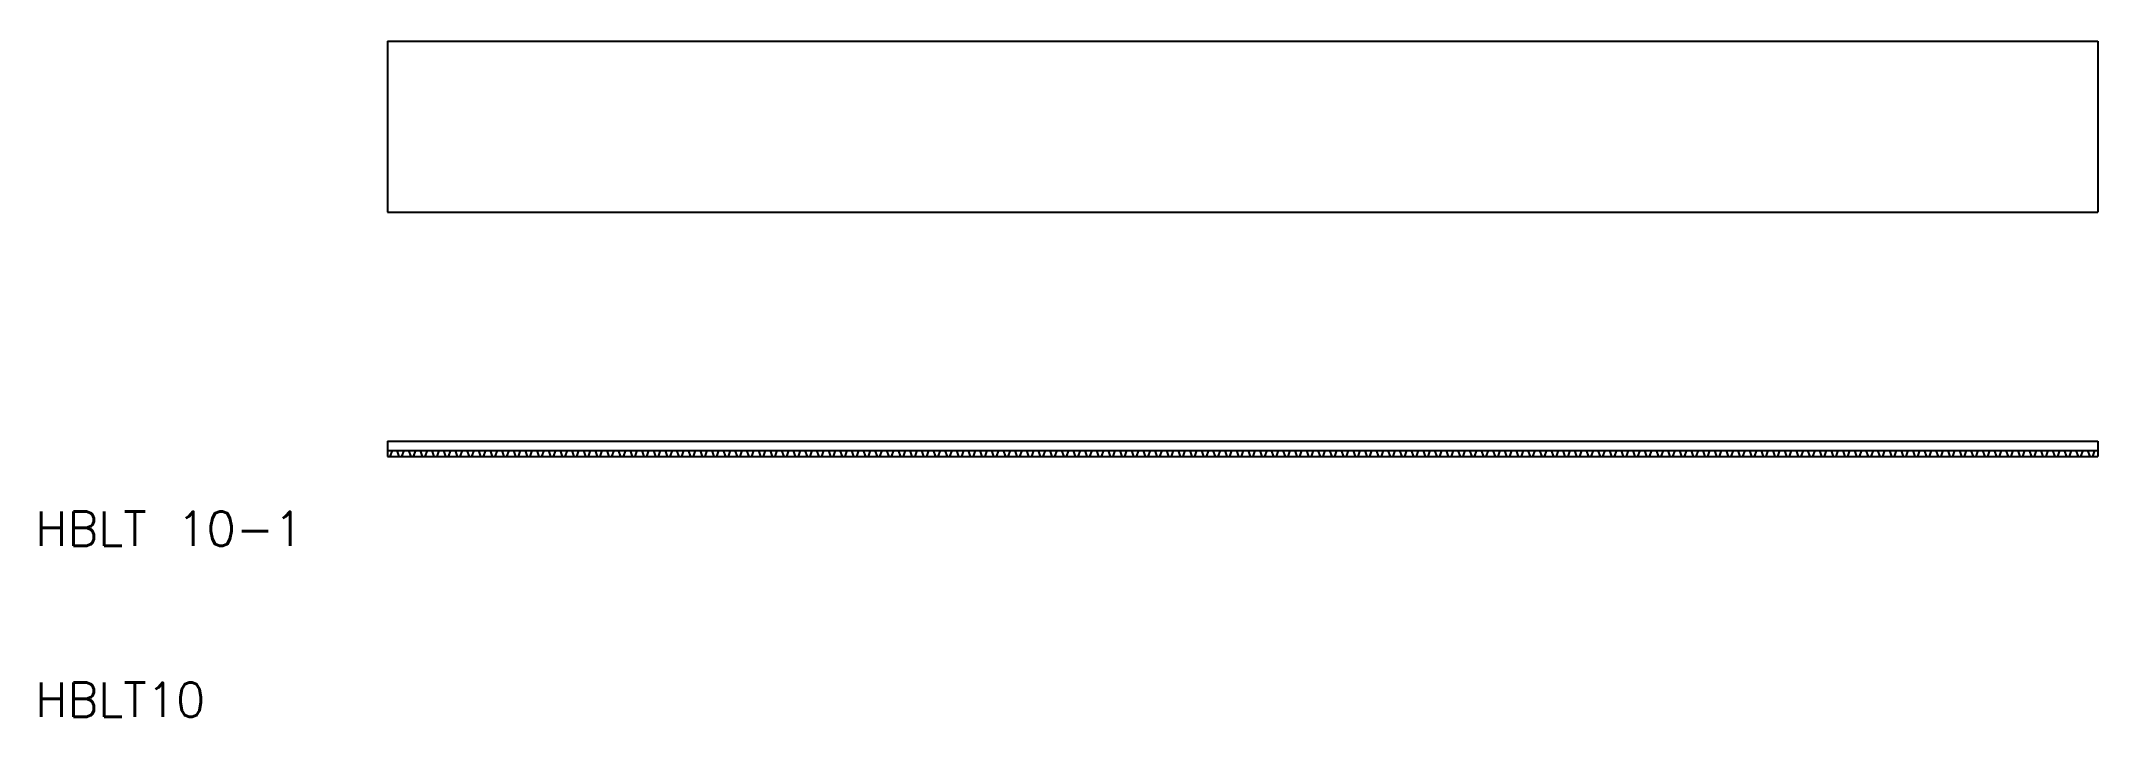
# Model space of a CAD drawing. Extents: x 10 to 131, y 10 to 50.
import ezdxf

# ---------------------------------------------------------------- set-up
doc = ezdxf.new("R2010")
doc.units = 0
doc.layers.get('0').update_dxf_attribs({"linetype": 'CONTINUOUS'})
doc.styles.get("Standard").update_dxf_attribs({"font": 'txt.shx', "bigfont": 'extfont.shx'})

msp = doc.modelspace()

# ---------------------------------------------------------------- linework, layer by layer
at = {"color": 7, "linetype": 'CONTINUOUS'}
for p, q in [((30.6, 49.51), (130.6, 49.51)), ((30.6, 49.51), (30.6, 39.51)), ((130.6, 49.51), (130.6, 39.51)), ((30.6, 39.51), (130.6, 39.51)), ((30.6, 26.13), (130.6, 26.13)), ((30.6, 26.13), (30.6, 25.23)), ((30.6, 25.57), (130.6, 25.57)), ((30.76, 25.23), (30.88, 25.57)), ((31.14, 25.57), (31.26, 25.23)), ((31.44, 25.23), (31.56, 25.57)), ((31.82, 25.57), (31.95, 25.23)), ((32.12, 25.23), (32.25, 25.57)), ((32.5, 25.57), (32.63, 25.23)), ((32.8, 25.23), (32.93, 25.57)), ((33.19, 25.57), (33.31, 25.23)), ((33.49, 25.23), (33.61, 25.57)), ((33.87, 25.57), (33.99, 25.23)), ((34.17, 25.23), (34.29, 25.57)), ((34.55, 25.57), (34.67, 25.23)), ((34.85, 25.23), (34.97, 25.57)), ((35.23, 25.57), (35.36, 25.23)), ((35.53, 25.23), (35.66, 25.57)), ((35.91, 25.57), (36.04, 25.23)), ((36.21, 25.23), (36.34, 25.57)), ((36.59, 25.57), (36.72, 25.23)), ((36.89, 25.23), (37.02, 25.57)), ((37.28, 25.57), (37.4, 25.23)), ((37.58, 25.23), (37.7, 25.57)), ((37.96, 25.57), (38.08, 25.23)), ((38.26, 25.23), (38.38, 25.57)), ((38.64, 25.57), (38.76, 25.23)), ((38.94, 25.23), (39.06, 25.57)), ((39.32, 25.57), (39.45, 25.23)), ((39.62, 25.23), (39.75, 25.57)), ((40, 25.57), (40.13, 25.23)), ((40.3, 25.23), (40.43, 25.57)), ((40.69, 25.57), (40.81, 25.23)), ((40.99, 25.23), (41.11, 25.57)), ((41.37, 25.57), (41.49, 25.23)), ((41.67, 25.23), (41.79, 25.57)), ((42.05, 25.57), (42.17, 25.23)), ((42.35, 25.23), (42.47, 25.57)), ((42.73, 25.57), (42.85, 25.23)), ((43.03, 25.23), (43.15, 25.57)), ((43.41, 25.57), (43.54, 25.23)), ((43.71, 25.23), (43.84, 25.57)), ((44.09, 25.57), (44.22, 25.23)), ((44.39, 25.23), (44.52, 25.57)), ((44.78, 25.57), (44.9, 25.23)), ((45.08, 25.23), (45.2, 25.57)), ((45.46, 25.57), (45.58, 25.23)), ((45.76, 25.23), (45.88, 25.57)), ((46.14, 25.57), (46.26, 25.23)), ((46.44, 25.23), (46.56, 25.57)), ((46.82, 25.57), (46.95, 25.23)), ((47.12, 25.23), (47.25, 25.57)), ((47.5, 25.57), (47.63, 25.23)), ((47.8, 25.23), (47.93, 25.57)), ((48.18, 25.57), (48.31, 25.23)), ((48.48, 25.23), (48.61, 25.57)), ((48.87, 25.57), (48.99, 25.23)), ((49.17, 25.23), (49.29, 25.57)), ((49.55, 25.57), (49.67, 25.23)), ((49.85, 25.23), (49.97, 25.57)), ((50.23, 25.57), (50.35, 25.23)), ((50.53, 25.23), (50.65, 25.57)), ((50.91, 25.57), (51.04, 25.23)), ((51.21, 25.23), (51.34, 25.57)), ((51.59, 25.57), (51.72, 25.23)), ((51.89, 25.23), (52.02, 25.57)), ((52.28, 25.57), (52.4, 25.23)), ((52.58, 25.23), (52.7, 25.57)), ((52.96, 25.57), (53.08, 25.23)), ((53.26, 25.23), (53.38, 25.57)), ((53.64, 25.57), (53.76, 25.23)), ((53.94, 25.23), (54.06, 25.57)), ((54.32, 25.57), (54.44, 25.23)), ((54.62, 25.23), (54.74, 25.57)), ((55, 25.57), (55.13, 25.23)), ((55.3, 25.23), (55.43, 25.57)), ((55.68, 25.57), (55.81, 25.23)), ((55.98, 25.23), (56.11, 25.57)), ((56.37, 25.57), (56.49, 25.23)), ((56.67, 25.23), (56.79, 25.57)), ((57.05, 25.57), (57.17, 25.23)), ((57.35, 25.23), (57.47, 25.57)), ((57.73, 25.57), (57.85, 25.23)), ((58.03, 25.23), (58.15, 25.57)), ((58.41, 25.57), (58.54, 25.23)), ((58.71, 25.23), (58.84, 25.57)), ((59.09, 25.57), (59.22, 25.23)), ((59.39, 25.23), (59.52, 25.57)), ((59.77, 25.57), (59.9, 25.23)), ((60.07, 25.23), (60.2, 25.57)), ((60.46, 25.57), (60.58, 25.23)), ((60.76, 25.23), (60.88, 25.57)), ((61.14, 25.57), (61.26, 25.23)), ((61.44, 25.23), (61.56, 25.57)), ((61.82, 25.57), (61.94, 25.23)), ((62.12, 25.23), (62.24, 25.57)), ((62.5, 25.57), (62.63, 25.23)), ((62.8, 25.23), (62.93, 25.57)), ((63.18, 25.57), (63.31, 25.23)), ((63.48, 25.23), (63.61, 25.57)), ((63.87, 25.57), (63.99, 25.23)), ((64.17, 25.23), (64.29, 25.57)), ((64.55, 25.57), (64.67, 25.23)), ((64.85, 25.23), (64.97, 25.57)), ((65.23, 25.57), (65.35, 25.23)), ((65.53, 25.23), (65.65, 25.57)), ((65.91, 25.57), (66.03, 25.23)), ((66.21, 25.23), (66.33, 25.57)), ((66.59, 25.57), (66.72, 25.23)), ((66.89, 25.23), (67.02, 25.57)), ((67.27, 25.57), (67.4, 25.23)), ((67.57, 25.23), (67.7, 25.57)), ((67.96, 25.57), (68.08, 25.23)), ((68.26, 25.23), (68.38, 25.57)), ((68.64, 25.57), (68.76, 25.23)), ((68.94, 25.23), (69.06, 25.57)), ((69.32, 25.57), (69.44, 25.23)), ((69.62, 25.23), (69.74, 25.57)), ((70, 25.57), (70.13, 25.23)), ((70.3, 25.23), (70.43, 25.57)), ((70.68, 25.57), (70.81, 25.23)), ((70.98, 25.23), (71.11, 25.57)), ((71.36, 25.57), (71.49, 25.23)), ((71.66, 25.23), (71.79, 25.57)), ((72.05, 25.57), (72.17, 25.23)), ((72.35, 25.23), (72.47, 25.57)), ((72.73, 25.57), (72.85, 25.23)), ((73.03, 25.23), (73.15, 25.57)), ((73.41, 25.57), (73.53, 25.23)), ((73.71, 25.23), (73.83, 25.57)), ((74.09, 25.57), (74.22, 25.23)), ((74.39, 25.23), (74.52, 25.57)), ((74.77, 25.57), (74.9, 25.23)), ((75.07, 25.23), (75.2, 25.57)), ((75.46, 25.57), (75.58, 25.23)), ((75.76, 25.23), (75.88, 25.57)), ((76.14, 25.57), (76.26, 25.23)), ((76.44, 25.23), (76.56, 25.57)), ((76.82, 25.57), (76.94, 25.23)), ((77.12, 25.23), (77.24, 25.57)), ((77.5, 25.57), (77.62, 25.23)), ((77.8, 25.23), (77.92, 25.57)), ((78.18, 25.57), (78.31, 25.23)), ((78.48, 25.23), (78.61, 25.57)), ((78.86, 25.57), (78.99, 25.23)), ((79.16, 25.23), (79.29, 25.57)), ((79.55, 25.57), (79.67, 25.23)), ((79.85, 25.23), (79.97, 25.57)), ((80.23, 25.57), (80.35, 25.23)), ((80.53, 25.23), (80.65, 25.57)), ((80.91, 25.57), (81.03, 25.23)), ((81.21, 25.23), (81.33, 25.57)), ((81.59, 25.57), (81.72, 25.23)), ((81.89, 25.23), (82.02, 25.57)), ((82.27, 25.57), (82.4, 25.23)), ((82.57, 25.23), (82.7, 25.57)), ((82.95, 25.57), (83.08, 25.23)), ((83.25, 25.23), (83.38, 25.57)), ((83.64, 25.57), (83.76, 25.23)), ((83.94, 25.23), (84.06, 25.57)), ((84.32, 25.57), (84.44, 25.23)), ((84.62, 25.23), (84.74, 25.57)), ((85, 25.57), (85.12, 25.23)), ((85.3, 25.23), (85.42, 25.57)), ((85.68, 25.57), (85.81, 25.23)), ((85.98, 25.23), (86.11, 25.57)), ((86.36, 25.57), (86.49, 25.23)), ((86.66, 25.23), (86.79, 25.57)), ((87.05, 25.57), (87.17, 25.23)), ((87.35, 25.23), (87.47, 25.57)), ((87.73, 25.57), (87.85, 25.23)), ((88.03, 25.23), (88.15, 25.57)), ((88.41, 25.57), (88.53, 25.23)), ((88.71, 25.23), (88.83, 25.57)), ((89.09, 25.57), (89.22, 25.23)), ((89.39, 25.23), (89.51, 25.57)), ((89.77, 25.57), (89.9, 25.23)), ((90.07, 25.23), (90.2, 25.57)), ((90.45, 25.57), (90.58, 25.23)), ((90.75, 25.23), (90.88, 25.57)), ((91.14, 25.57), (91.26, 25.23)), ((91.44, 25.23), (91.56, 25.57)), ((91.82, 25.57), (91.94, 25.23)), ((92.12, 25.23), (92.24, 25.57)), ((92.5, 25.57), (92.62, 25.23)), ((92.8, 25.23), (92.92, 25.57)), ((93.18, 25.57), (93.31, 25.23)), ((93.48, 25.23), (93.61, 25.57)), ((93.86, 25.57), (93.99, 25.23)), ((94.16, 25.23), (94.29, 25.57)), ((94.54, 25.57), (94.67, 25.23)), ((94.84, 25.23), (94.97, 25.57)), ((95.23, 25.57), (95.35, 25.23)), ((95.53, 25.23), (95.65, 25.57)), ((95.91, 25.57), (96.03, 25.23)), ((96.21, 25.23), (96.33, 25.57)), ((96.59, 25.57), (96.71, 25.23)), ((96.89, 25.23), (97.01, 25.57)), ((97.27, 25.57), (97.4, 25.23)), ((97.57, 25.23), (97.7, 25.57)), ((97.95, 25.57), (98.08, 25.23)), ((98.25, 25.23), (98.38, 25.57)), ((98.64, 25.57), (98.76, 25.23)), ((98.94, 25.23), (99.06, 25.57)), ((99.32, 25.57), (99.44, 25.23)), ((99.62, 25.23), (99.74, 25.57)), ((100, 25.57), (100.12, 25.23)), ((100.3, 25.23), (100.42, 25.57)), ((100.68, 25.57), (100.81, 25.23)), ((100.98, 25.23), (101.1, 25.57)), ((101.36, 25.57), (101.49, 25.23)), ((101.66, 25.23), (101.79, 25.57)), ((102.04, 25.57), (102.17, 25.23)), ((102.34, 25.23), (102.47, 25.57)), ((102.73, 25.57), (102.85, 25.23)), ((103.03, 25.23), (103.15, 25.57)), ((103.41, 25.57), (103.53, 25.23)), ((103.71, 25.23), (103.83, 25.57)), ((104.09, 25.57), (104.21, 25.23)), ((104.39, 25.23), (104.51, 25.57)), ((104.77, 25.57), (104.9, 25.23)), ((105.07, 25.23), (105.2, 25.57)), ((105.45, 25.57), (105.58, 25.23)), ((105.75, 25.23), (105.88, 25.57)), ((106.13, 25.57), (106.26, 25.23)), ((106.43, 25.23), (106.56, 25.57)), ((106.82, 25.57), (106.94, 25.23)), ((107.12, 25.23), (107.24, 25.57)), ((107.5, 25.57), (107.62, 25.23)), ((107.8, 25.23), (107.92, 25.57)), ((108.18, 25.57), (108.3, 25.23)), ((108.48, 25.23), (108.6, 25.57)), ((108.86, 25.57), (108.99, 25.23)), ((109.16, 25.23), (109.29, 25.57)), ((109.54, 25.57), (109.67, 25.23)), ((109.84, 25.23), (109.97, 25.57)), ((110.23, 25.57), (110.35, 25.23)), ((110.53, 25.23), (110.65, 25.57)), ((110.91, 25.57), (111.03, 25.23)), ((111.21, 25.23), (111.33, 25.57)), ((111.59, 25.57), (111.71, 25.23)), ((111.89, 25.23), (112.01, 25.57)), ((112.27, 25.57), (112.4, 25.23)), ((112.57, 25.23), (112.69, 25.57)), ((112.95, 25.57), (113.08, 25.23)), ((113.25, 25.23), (113.38, 25.57)), ((113.63, 25.57), (113.76, 25.23)), ((113.93, 25.23), (114.06, 25.57)), ((114.32, 25.57), (114.44, 25.23)), ((114.62, 25.23), (114.74, 25.57)), ((115, 25.57), (115.12, 25.23)), ((115.3, 25.23), (115.42, 25.57)), ((115.68, 25.57), (115.8, 25.23)), ((115.98, 25.23), (116.1, 25.57)), ((116.36, 25.57), (116.49, 25.23)), ((116.66, 25.23), (116.79, 25.57)), ((117.04, 25.57), (117.17, 25.23)), ((117.34, 25.23), (117.47, 25.57)), ((117.72, 25.57), (117.85, 25.23)), ((118.02, 25.23), (118.15, 25.57)), ((118.41, 25.57), (118.53, 25.23)), ((118.71, 25.23), (118.83, 25.57)), ((119.09, 25.57), (119.21, 25.23)), ((119.39, 25.23), (119.51, 25.57)), ((119.77, 25.57), (119.89, 25.23)), ((120.07, 25.23), (120.19, 25.57)), ((120.45, 25.57), (120.58, 25.23)), ((120.75, 25.23), (120.88, 25.57)), ((121.13, 25.57), (121.26, 25.23)), ((121.43, 25.23), (121.56, 25.57)), ((121.82, 25.57), (121.94, 25.23)), ((122.12, 25.23), (122.24, 25.57)), ((122.5, 25.57), (122.62, 25.23)), ((122.8, 25.23), (122.92, 25.57)), ((123.18, 25.57), (123.3, 25.23)), ((123.48, 25.23), (123.6, 25.57)), ((123.86, 25.57), (123.99, 25.23)), ((124.16, 25.23), (124.29, 25.57)), ((124.54, 25.57), (124.67, 25.23)), ((124.84, 25.23), (124.97, 25.57)), ((125.22, 25.57), (125.35, 25.23)), ((125.52, 25.23), (125.65, 25.57)), ((125.91, 25.57), (126.03, 25.23)), ((126.21, 25.23), (126.33, 25.57)), ((126.59, 25.57), (126.71, 25.23)), ((126.89, 25.23), (127.01, 25.57)), ((127.27, 25.57), (127.39, 25.23)), ((127.57, 25.23), (127.69, 25.57)), ((127.95, 25.57), (128.08, 25.23)), ((128.25, 25.23), (128.38, 25.57)), ((128.63, 25.57), (128.76, 25.23)), ((128.93, 25.23), (129.06, 25.57)), ((129.31, 25.57), (129.44, 25.23)), ((129.61, 25.23), (129.74, 25.57)), ((130, 25.57), (130.12, 25.23)), ((130.3, 25.23), (130.42, 25.57)), ((130.6, 26.13), (130.6, 25.23)), ((30.6, 25.23), (130.6, 25.23))]:
    msp.add_line(p, q, dxfattribs=at)

# ---------------------------------------------------------------- texts
for s, p in [('HBLT 10-1', (10, 20)), ('HBLT10', (10, 10))]:
    msp.add_text(s, height=2, dxfattribs=at).set_placement(p)

doc.saveas('drawing.dxf')
